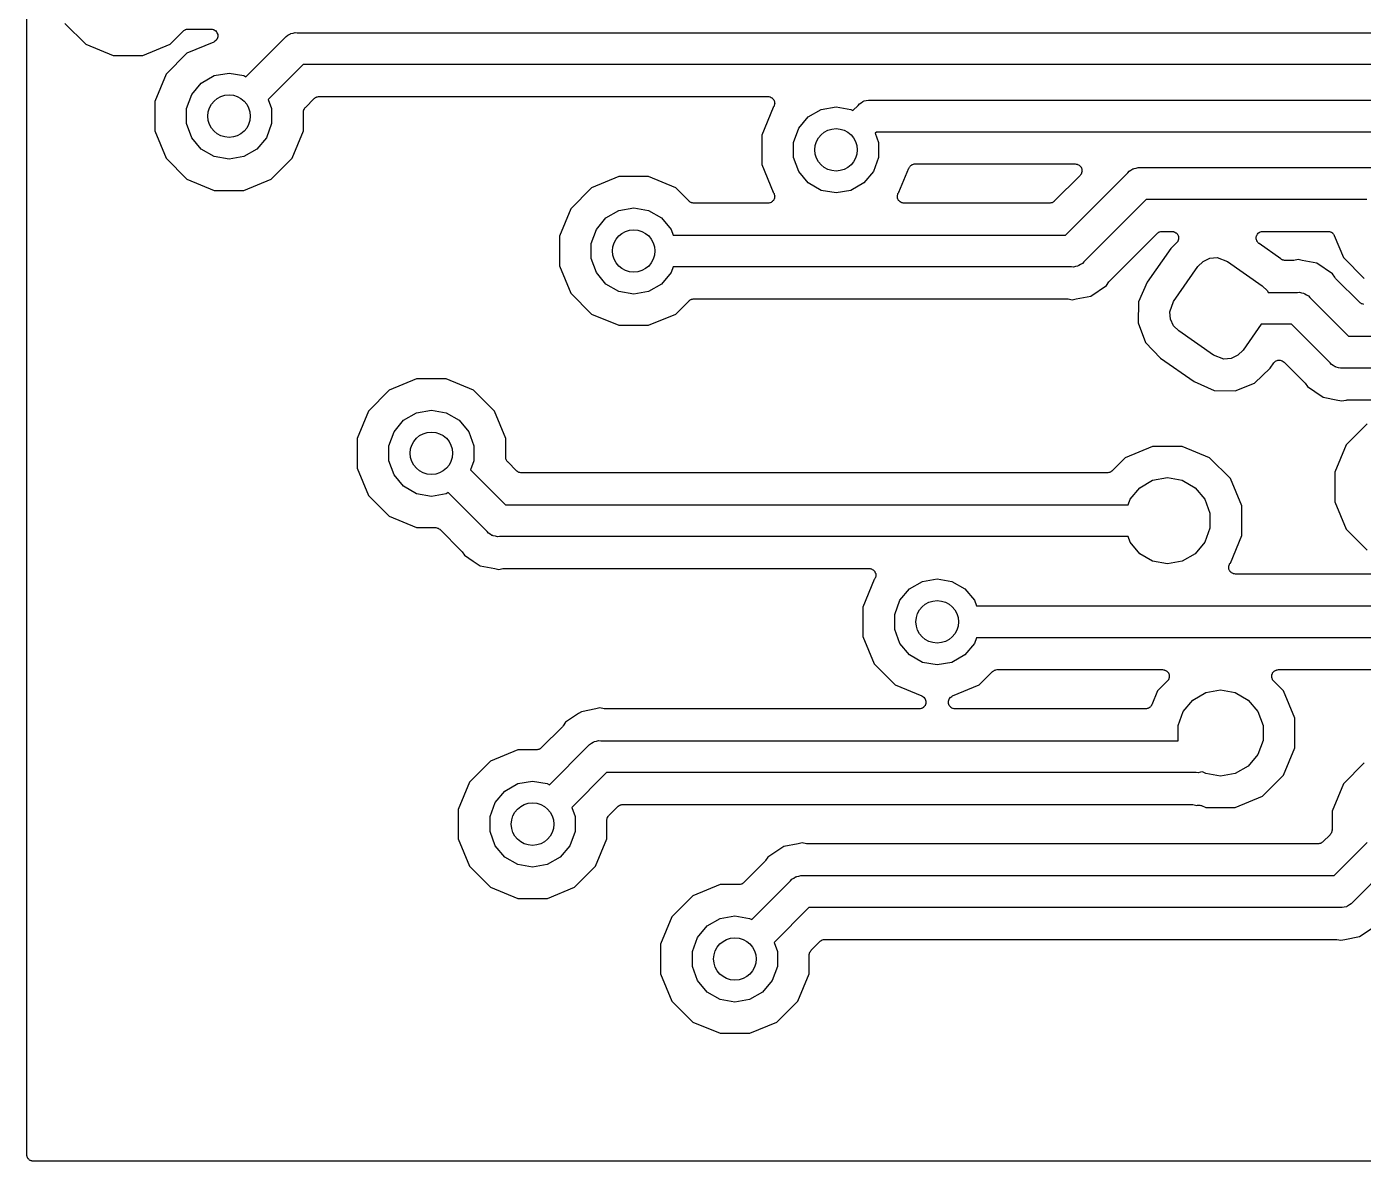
# Model space of a CAD drawing. Extents: x 64 to 244, y -149 to -41.
# Drawn here: x 64.14 to 89.3, y -148.59 to -127.22 of the extents above; entities that cross this region are included whole.
import ezdxf

# ---------------------------------------------------------------- set-up
doc = ezdxf.new("R2010")
doc.units = 0
doc.header["$MEASUREMENT"] = 0
doc.layers.add('BLACK', color=7, linetype='CONTINUOUS')

msp = doc.modelspace()

# ---------------------------------------------------------------- linework, layer by layer
at = {"layer": 'BLACK', "linetype": 'CONTINUOUS'}
for p, q in [((64.135, -148.463), (64.135, -41.402)), ((64.8531, -127.158), (65.247, -127.552)), ((66.833, -127.552), (67.0827, -127.302)), ((67.0827, -127.302), (67.0873, -127.299)), ((67.0873, -127.299), (67.0909, -127.295)), ((67.0909, -127.295), (67.1052, -127.286)), ((67.1052, -127.286), (67.1188, -127.277)), ((67.1188, -127.277), (67.1242, -127.275)), ((67.1242, -127.275), (67.1291, -127.273)), ((67.1291, -127.273), (67.1454, -127.27)), ((67.1454, -127.27), (67.1614, -127.265)), ((67.1614, -127.265), (67.167, -127.266)), ((67.167, -127.266), (67.1725, -127.265)), ((67.1725, -127.265), (67.6075, -127.265)), ((67.6075, -127.265), (67.6265, -127.268)), ((67.6265, -127.268), (67.6457, -127.271)), ((67.6457, -127.271), (67.6481, -127.272)), ((67.6481, -127.272), (67.6509, -127.273)), ((67.6509, -127.273), (67.6676, -127.282)), ((67.6676, -127.282), (67.6848, -127.291)), ((67.6848, -127.291), (67.6867, -127.293)), ((67.6867, -127.293), (67.6891, -127.295)), ((67.6891, -127.295), (67.7015, -127.31)), ((67.7015, -127.31), (67.7146, -127.324)), ((67.7146, -127.324), (67.7156, -127.326)), ((67.7156, -127.326), (67.7174, -127.328)), ((67.7174, -127.328), (67.7241, -127.347)), ((67.7241, -127.347), (67.7315, -127.365)), ((69.0992, -127.355), (69.1108, -127.349)), ((69.1108, -127.349), (69.15, -127.342)), ((69.15, -127.342), (69.1884, -127.332)), ((69.1884, -127.332), (69.2281, -127.335)), ((69.2281, -127.335), (117.986, -127.335)), ((65.247, -127.552), (65.7615, -127.765)), ((66.3185, -127.765), (66.833, -127.552)), ((67.6561, -127.509), (67.152, -127.718)), ((67.6724, -127.499), (67.6561, -127.509)), ((67.6891, -127.489), (67.6724, -127.499)), ((67.6909, -127.487), (67.6891, -127.489)), ((67.6933, -127.486), (67.6909, -127.487)), ((67.705, -127.47), (67.6933, -127.486)), ((67.7174, -127.456), (67.705, -127.47)), ((67.7184, -127.453), (67.7174, -127.456)), ((67.7201, -127.451), (67.7184, -127.453)), ((67.7259, -127.432), (67.7201, -127.451)), ((67.7325, -127.414), (67.7259, -127.432)), ((67.7315, -127.365), (67.7316, -127.367)), ((67.7316, -127.367), (67.7325, -127.37)), ((67.7325, -127.37), (67.7325, -127.389)), ((67.7325, -127.389), (67.7334, -127.409)), ((67.7334, -127.409), (67.7325, -127.411)), ((67.7325, -127.411), (67.7325, -127.414)), ((68.2617, -128.164), (68.9936, -127.432)), ((68.9936, -127.432), (69.0192, -127.402)), ((69.0192, -127.402), (69.0537, -127.382)), ((69.0537, -127.382), (69.0863, -127.359)), ((69.0863, -127.359), (69.0992, -127.355)), ((65.7615, -127.765), (66.3185, -127.765)), ((67.152, -127.718), (66.7581, -128.112)), ((67.6672, -128.142), (67.945, -128.093)), ((67.945, -128.093), (68.2228, -128.142)), ((69.3393, -127.935), (68.6824, -128.592)), ((118.097, -127.935), (69.3393, -127.935)), ((66.7581, -128.112), (66.545, -128.627)), ((67.2415, -128.499), (67.4228, -128.283)), ((67.4228, -128.283), (67.6672, -128.142)), ((68.2228, -128.142), (68.2617, -128.164)), ((67.145, -128.764), (67.2415, -128.499)), ((68.6824, -128.592), (68.745, -128.764)), ((69.3822, -128.741), (69.5506, -128.572)), ((69.5506, -128.572), (69.5552, -128.569)), ((69.5552, -128.569), (69.5588, -128.565)), ((69.5588, -128.565), (69.5731, -128.556)), ((69.5731, -128.556), (69.5867, -128.547)), ((69.5867, -128.547), (69.5921, -128.545)), ((69.5921, -128.545), (69.597, -128.543)), ((69.597, -128.543), (69.6133, -128.54)), ((69.6133, -128.54), (69.6293, -128.535)), ((69.6293, -128.535), (69.6349, -128.536)), ((69.6349, -128.536), (69.6404, -128.535)), ((69.6404, -128.535), (78.0935, -128.535)), ((78.0935, -128.535), (78.1098, -128.538)), ((78.1098, -128.538), (78.1264, -128.539)), ((78.1264, -128.539), (78.1314, -128.542)), ((78.1314, -128.542), (78.1369, -128.543)), ((78.1369, -128.543), (78.1513, -128.551)), ((78.1513, -128.551), (78.1663, -128.558)), ((78.1663, -128.558), (78.1703, -128.562)), ((78.1703, -128.562), (78.1751, -128.565)), ((78.1751, -128.565), (78.1858, -128.577)), ((78.1858, -128.577), (78.1975, -128.589)), ((78.1975, -128.589), (78.1999, -128.594)), ((78.1999, -128.594), (78.2035, -128.599)), ((78.2035, -128.599), (78.2092, -128.614)), ((79.945, -128.612), (79.9834, -128.602)), ((79.9834, -128.602), (80.0231, -128.605)), ((80.0231, -128.605), (93.3319, -128.605)), ((66.545, -128.627), (66.545, -129.183)), ((67.145, -129.046), (67.145, -128.764)), ((68.745, -128.764), (68.745, -129.046)), ((69.345, -128.83), (69.346, -128.825)), ((69.345, -129.183), (69.345, -128.83)), ((69.3455, -128.819), (69.3498, -128.803)), ((69.346, -128.825), (69.3455, -128.819)), ((69.3498, -128.803), (69.3527, -128.787)), ((69.3527, -128.787), (69.3555, -128.782)), ((69.3555, -128.782), (69.3569, -128.777)), ((69.3569, -128.777), (69.3664, -128.763)), ((69.3664, -128.763), (69.3747, -128.749)), ((69.3747, -128.749), (69.379, -128.745)), ((69.379, -128.745), (69.3822, -128.741)), ((78.1902, -128.742), (77.975, -129.262)), ((78.1928, -128.738), (78.1902, -128.742)), ((78.2035, -128.725), (78.1928, -128.738)), ((78.2054, -128.72), (78.2035, -128.725)), ((78.2086, -128.716), (78.2054, -128.72)), ((78.2129, -128.7), (78.2086, -128.716)), ((78.2092, -128.614), (78.2162, -128.629)), ((78.2186, -128.684), (78.2129, -128.7)), ((78.2162, -128.629), (78.2167, -128.635)), ((78.2167, -128.635), (78.2186, -128.64)), ((78.2186, -128.64), (78.2186, -128.657)), ((78.2186, -128.657), (78.22, -128.673)), ((78.22, -128.673), (78.2186, -128.678)), ((78.2186, -128.678), (78.2186, -128.684)), ((78.8528, -128.918), (79.0972, -128.777)), ((79.0972, -128.777), (79.375, -128.728)), ((79.375, -128.728), (79.6528, -128.777)), ((79.6528, -128.777), (79.6917, -128.799)), ((79.6917, -128.799), (79.7886, -128.702)), ((79.7886, -128.702), (79.8142, -128.672)), ((79.8142, -128.672), (79.8487, -128.652)), ((79.8487, -128.652), (79.8813, -128.629)), ((79.8813, -128.629), (79.8942, -128.625)), ((79.8942, -128.625), (79.9058, -128.619)), ((79.9058, -128.619), (79.945, -128.612)), ((67.2415, -129.311), (67.145, -129.046)), ((68.745, -129.046), (68.6485, -129.311)), ((78.6715, -129.134), (78.8528, -128.918)), ((66.545, -129.183), (66.7581, -129.698)), ((67.4228, -129.527), (67.2415, -129.311)), ((68.6485, -129.311), (68.4672, -129.527)), ((69.1319, -129.698), (69.345, -129.183)), ((77.975, -129.262), (77.975, -129.818)), ((78.575, -129.399), (78.6715, -129.134)), ((80.1343, -129.205), (80.1124, -129.227)), ((80.1124, -129.227), (80.175, -129.399)), ((93.2207, -129.205), (80.1343, -129.205)), ((67.6672, -129.668), (67.4228, -129.527)), ((68.4672, -129.527), (68.2228, -129.668)), ((78.575, -129.681), (78.575, -129.399)), ((80.175, -129.399), (80.175, -129.681)), ((66.7581, -129.698), (67.152, -130.092)), ((67.945, -129.717), (67.6672, -129.668)), ((68.2228, -129.668), (67.945, -129.717)), ((68.738, -130.092), (69.1319, -129.698)), ((77.975, -129.818), (78.1902, -130.338)), ((78.6715, -129.946), (78.575, -129.681)), ((80.175, -129.681), (80.0785, -129.946)), ((80.7555, -129.868), (80.7644, -129.858)), ((80.7644, -129.858), (80.7718, -129.846)), ((80.7718, -129.846), (80.7784, -129.841)), ((80.7784, -129.841), (80.7838, -129.835)), ((80.7838, -129.835), (80.7958, -129.828)), ((80.7958, -129.828), (80.8068, -129.819)), ((80.8068, -129.819), (80.8148, -129.817)), ((80.8148, -129.817), (80.822, -129.813)), ((80.822, -129.813), (80.8356, -129.81)), ((80.8356, -129.81), (80.8489, -129.806)), ((80.8489, -129.806), (80.8572, -129.806)), ((80.8572, -129.806), (80.8654, -129.805)), ((80.8654, -129.805), (83.8806, -129.805)), ((83.8806, -129.805), (83.8969, -129.808)), ((83.8969, -129.808), (83.9135, -129.809)), ((83.9135, -129.809), (83.9185, -129.812)), ((83.9185, -129.812), (83.924, -129.813)), ((83.924, -129.813), (83.9384, -129.821)), ((83.9384, -129.821), (83.9534, -129.828)), ((83.9534, -129.828), (83.9574, -129.832)), ((83.9574, -129.832), (83.9622, -129.835)), ((83.9622, -129.835), (83.9729, -129.847)), ((83.9729, -129.847), (83.9846, -129.859)), ((83.9846, -129.859), (83.987, -129.864)), ((83.987, -129.864), (83.9906, -129.868)), ((67.152, -130.092), (67.6665, -130.305)), ((68.2235, -130.305), (68.738, -130.092)), ((75.2865, -130.045), (74.772, -130.258)), ((75.8435, -130.045), (75.2865, -130.045)), ((76.358, -130.258), (75.8435, -130.045)), ((78.8528, -130.162), (78.6715, -129.946)), ((80.0785, -129.946), (79.8972, -130.162)), ((80.5598, -130.338), (80.7481, -129.883)), ((80.7481, -129.883), (80.7526, -129.876)), ((80.7526, -129.876), (80.7555, -129.868)), ((83.9704, -130.022), (83.4844, -130.508)), ((83.6957, -131.145), (84.8686, -129.972)), ((83.9799, -130.008), (83.9704, -130.022)), ((83.9906, -129.995), (83.9799, -130.008)), ((83.9906, -129.868), (83.9963, -129.884)), ((83.9925, -129.99), (83.9906, -129.995)), ((83.9957, -129.986), (83.9925, -129.99)), ((84, -129.97), (83.9957, -129.986)), ((83.9963, -129.884), (84.0033, -129.899)), ((84.0057, -129.954), (84, -129.97)), ((84.0033, -129.899), (84.0038, -129.905)), ((84.0038, -129.905), (84.0057, -129.91)), ((84.0057, -129.91), (84.0057, -129.927)), ((84.0057, -129.927), (84.0071, -129.943)), ((84.0071, -129.943), (84.0057, -129.948)), ((84.0057, -129.948), (84.0057, -129.954)), ((84.8686, -129.972), (84.8942, -129.942)), ((84.8942, -129.942), (84.9287, -129.922)), ((84.9287, -129.922), (84.9613, -129.899)), ((84.9613, -129.899), (84.9742, -129.895)), ((84.9742, -129.895), (84.9858, -129.889)), ((84.9858, -129.889), (85.025, -129.882)), ((85.025, -129.882), (85.0634, -129.872)), ((85.0634, -129.872), (85.1031, -129.875)), ((85.1031, -129.875), (89.5219, -129.875)), ((67.6665, -130.305), (68.2235, -130.305)), ((74.772, -130.258), (74.3781, -130.652)), ((76.6077, -130.508), (76.358, -130.258)), ((78.1902, -130.338), (78.1928, -130.342)), ((78.1928, -130.342), (78.2035, -130.355)), ((78.2035, -130.355), (78.2054, -130.36)), ((78.2054, -130.36), (78.2086, -130.364)), ((78.2086, -130.364), (78.2129, -130.38)), ((79.0972, -130.303), (78.8528, -130.162)), ((79.375, -130.352), (79.0972, -130.303)), ((79.6528, -130.303), (79.375, -130.352)), ((79.8972, -130.162), (79.6528, -130.303)), ((80.5371, -130.38), (80.5414, -130.364)), ((80.5414, -130.364), (80.5446, -130.36)), ((80.5446, -130.36), (80.5465, -130.355)), ((80.5465, -130.355), (80.5572, -130.342)), ((80.5572, -130.342), (80.5598, -130.338)), ((76.6123, -130.511), (76.6077, -130.508)), ((76.6159, -130.515), (76.6123, -130.511)), ((76.6302, -130.524), (76.6159, -130.515)), ((76.6438, -130.533), (76.6302, -130.524)), ((76.6492, -130.535), (76.6438, -130.533)), ((76.6541, -130.537), (76.6492, -130.535)), ((76.6704, -130.54), (76.6541, -130.537)), ((76.6864, -130.545), (76.6704, -130.54)), ((76.692, -130.544), (76.6864, -130.545)), ((76.6975, -130.545), (76.692, -130.544)), ((78.0935, -130.545), (76.6975, -130.545)), ((78.1098, -130.542), (78.0935, -130.545)), ((78.1264, -130.541), (78.1098, -130.542)), ((78.1314, -130.538), (78.1264, -130.541)), ((78.1369, -130.537), (78.1314, -130.538)), ((78.1513, -130.529), (78.1369, -130.537)), ((78.1663, -130.522), (78.1513, -130.529)), ((78.1703, -130.518), (78.1663, -130.522)), ((78.1751, -130.515), (78.1703, -130.518)), ((78.1858, -130.503), (78.1751, -130.515)), ((78.1975, -130.491), (78.1858, -130.503)), ((78.1999, -130.486), (78.1975, -130.491)), ((78.2035, -130.481), (78.1999, -130.486)), ((78.2092, -130.466), (78.2035, -130.481)), ((78.2162, -130.451), (78.2092, -130.466)), ((78.2129, -130.38), (78.2186, -130.396)), ((78.2167, -130.445), (78.2162, -130.451)), ((78.2186, -130.44), (78.2167, -130.445)), ((78.2186, -130.396), (78.2186, -130.402)), ((78.2186, -130.402), (78.22, -130.407)), ((78.22, -130.407), (78.2186, -130.423)), ((78.2186, -130.423), (78.2186, -130.44)), ((80.53, -130.407), (80.5314, -130.402)), ((80.5314, -130.423), (80.53, -130.407)), ((80.5314, -130.396), (80.5371, -130.38)), ((80.5314, -130.402), (80.5314, -130.396)), ((80.5314, -130.44), (80.5314, -130.423)), ((80.5333, -130.445), (80.5314, -130.44)), ((80.5338, -130.451), (80.5333, -130.445)), ((80.5408, -130.466), (80.5338, -130.451)), ((80.5465, -130.481), (80.5408, -130.466)), ((80.5501, -130.486), (80.5465, -130.481)), ((80.5525, -130.491), (80.5501, -130.486)), ((80.5642, -130.503), (80.5525, -130.491)), ((80.5749, -130.515), (80.5642, -130.503)), ((80.5797, -130.518), (80.5749, -130.515)), ((80.5837, -130.522), (80.5797, -130.518)), ((80.5987, -130.529), (80.5837, -130.522)), ((80.6131, -130.537), (80.5987, -130.529)), ((80.6186, -130.538), (80.6131, -130.537)), ((80.6236, -130.541), (80.6186, -130.538)), ((80.6402, -130.542), (80.6236, -130.541)), ((80.6565, -130.545), (80.6402, -130.542)), ((83.3946, -130.545), (80.6565, -130.545)), ((83.4001, -130.544), (83.3946, -130.545)), ((83.4057, -130.545), (83.4001, -130.544)), ((83.4217, -130.54), (83.4057, -130.545)), ((83.438, -130.537), (83.4217, -130.54)), ((83.4429, -130.535), (83.438, -130.537)), ((83.4483, -130.533), (83.4429, -130.535)), ((83.4619, -130.524), (83.4483, -130.533)), ((83.4762, -130.515), (83.4619, -130.524)), ((83.4798, -130.511), (83.4762, -130.515)), ((83.4844, -130.508), (83.4798, -130.511)), ((85.2143, -130.475), (84.0414, -131.648)), ((89.3728, -130.475), (85.2143, -130.475)), ((74.3781, -130.652), (74.165, -131.167)), ((74.8615, -131.039), (75.0428, -130.823)), ((75.0428, -130.823), (75.2872, -130.682)), ((75.2872, -130.682), (75.565, -130.633)), ((75.565, -130.633), (75.8428, -130.682)), ((75.8428, -130.682), (76.0872, -130.823)), ((76.0872, -130.823), (76.2685, -131.039)), ((74.765, -131.304), (74.8615, -131.039)), ((76.2685, -131.039), (76.3072, -131.145)), ((84.5279, -132.01), (85.4256, -131.112)), ((85.4256, -131.112), (85.4302, -131.109)), ((85.4302, -131.109), (85.4338, -131.105)), ((85.4338, -131.105), (85.4481, -131.096)), ((85.4481, -131.096), (85.4617, -131.087)), ((85.4617, -131.087), (85.4671, -131.085)), ((85.4671, -131.085), (85.472, -131.083)), ((85.472, -131.083), (85.4883, -131.08)), ((85.4883, -131.08), (85.5043, -131.075)), ((85.5043, -131.075), (85.5099, -131.076)), ((85.5099, -131.076), (85.5154, -131.075)), ((85.5154, -131.075), (85.6982, -131.075)), ((85.6982, -131.075), (85.7159, -131.078)), ((85.7159, -131.078), (85.7337, -131.08)), ((85.7337, -131.08), (85.7375, -131.082)), ((85.7375, -131.082), (85.7416, -131.083)), ((85.7416, -131.083), (85.7572, -131.092)), ((85.7572, -131.092), (85.7733, -131.1)), ((85.7733, -131.1), (85.7762, -131.103)), ((85.7762, -131.103), (85.7798, -131.105)), ((85.7798, -131.105), (85.7914, -131.118)), ((85.7914, -131.118), (85.8038, -131.131)), ((87.3133, -131.126), (87.3228, -131.112)), ((87.3228, -131.112), (87.3274, -131.109)), ((87.3274, -131.109), (87.331, -131.105)), ((87.331, -131.105), (87.3454, -131.096)), ((87.3454, -131.096), (87.359, -131.087)), ((87.359, -131.087), (87.3644, -131.085)), ((87.3644, -131.085), (87.3692, -131.083)), ((87.3692, -131.083), (87.3855, -131.08)), ((87.3855, -131.08), (87.4016, -131.075)), ((87.4016, -131.075), (87.4071, -131.076)), ((87.4071, -131.076), (87.4126, -131.075)), ((87.4126, -131.075), (88.6391, -131.075)), ((88.6391, -131.075), (88.6473, -131.076)), ((88.6473, -131.076), (88.6556, -131.076)), ((88.6556, -131.076), (88.6688, -131.08)), ((88.6688, -131.08), (88.6825, -131.083)), ((88.6825, -131.083), (88.6897, -131.087)), ((88.6897, -131.087), (88.6977, -131.089)), ((88.6977, -131.089), (88.7087, -131.098)), ((88.7087, -131.098), (88.7207, -131.105)), ((88.7207, -131.105), (88.7261, -131.111)), ((88.7261, -131.111), (88.7327, -131.116)), ((88.7327, -131.116), (88.7401, -131.128)), ((74.165, -131.167), (74.165, -131.723)), ((74.765, -131.586), (74.765, -131.304)), ((76.3072, -131.145), (83.6957, -131.145)), ((85.786, -131.294), (85.6788, -131.396)), ((85.7967, -131.279), (85.786, -131.294)), ((85.8082, -131.266), (85.7967, -131.279)), ((85.8038, -131.131), (85.8055, -131.135)), ((85.8055, -131.135), (85.8082, -131.138)), ((85.8082, -131.138), (85.8143, -131.155)), ((85.8096, -131.262), (85.8082, -131.266)), ((85.8121, -131.258), (85.8096, -131.262)), ((85.8171, -131.241), (85.8121, -131.258)), ((85.8143, -131.155), (85.8216, -131.172)), ((85.8233, -131.224), (85.8171, -131.241)), ((85.8216, -131.172), (85.8218, -131.176)), ((85.8218, -131.176), (85.8233, -131.18)), ((85.8233, -131.18), (85.8233, -131.198)), ((85.8233, -131.198), (85.8244, -131.216)), ((85.8244, -131.216), (85.8233, -131.22)), ((85.8233, -131.22), (85.8233, -131.224)), ((87.2861, -131.191), (87.2876, -131.186)), ((87.2876, -131.207), (87.2861, -131.191)), ((87.2876, -131.18), (87.2932, -131.164)), ((87.2876, -131.186), (87.2876, -131.18)), ((87.2876, -131.224), (87.2876, -131.207)), ((87.2895, -131.229), (87.2876, -131.224)), ((87.29, -131.235), (87.2895, -131.229)), ((87.297, -131.25), (87.29, -131.235)), ((87.2932, -131.164), (87.2975, -131.148)), ((87.3026, -131.266), (87.297, -131.25)), ((87.2975, -131.148), (87.3007, -131.144)), ((87.3007, -131.144), (87.3026, -131.138)), ((87.3026, -131.138), (87.3133, -131.126)), ((87.3062, -131.27), (87.3026, -131.266)), ((87.3086, -131.275), (87.3062, -131.27)), ((87.3203, -131.287), (87.3086, -131.275)), ((87.331, -131.299), (87.3203, -131.287)), ((87.3358, -131.302), (87.331, -131.299)), ((87.3398, -131.306), (87.3358, -131.302)), ((87.748, -131.592), (87.3398, -131.306)), ((88.7401, -131.128), (88.749, -131.138)), ((88.749, -131.138), (88.7519, -131.146)), ((88.7519, -131.146), (88.7564, -131.153)), ((88.7564, -131.153), (88.9281, -131.568)), ((74.8615, -131.851), (74.765, -131.586)), ((85.6788, -131.396), (85.2343, -132.031)), ((86.2873, -131.64), (86.4132, -131.582)), ((86.4132, -131.582), (86.5516, -131.569)), ((86.5516, -131.569), (86.7462, -131.64)), ((87.7509, -131.595), (87.748, -131.592)), ((87.7641, -131.603), (87.7509, -131.595)), ((87.7763, -131.612), (87.7641, -131.603)), ((87.783, -131.614), (87.7763, -131.612)), ((87.7891, -131.617), (87.783, -131.614)), ((87.8041, -131.62), (87.7891, -131.617)), ((87.8187, -131.624), (87.8041, -131.62)), ((87.8256, -131.624), (87.8187, -131.624)), ((87.8325, -131.625), (87.8256, -131.624)), ((87.9739, -131.625), (87.8325, -131.625)), ((87.9861, -131.623), (87.9739, -131.625)), ((87.9986, -131.623), (87.9861, -131.623)), ((88.075, -131.607), (87.9986, -131.623)), ((88.1514, -131.623), (88.075, -131.607)), ((88.4262, -131.677), (88.1514, -131.623)), ((88.1514, -131.623), (88.1514, -131.623)), ((88.9281, -131.568), (89.322, -131.962)), ((74.165, -131.723), (74.3781, -132.238)), ((75.0428, -132.067), (74.8615, -131.851)), ((76.2685, -131.851), (76.0872, -132.067)), ((76.3072, -131.745), (76.2685, -131.851)), ((83.8069, -131.745), (76.3072, -131.745)), ((83.8465, -131.748), (83.8069, -131.745)), ((83.885, -131.738), (83.8465, -131.748)), ((83.9242, -131.731), (83.885, -131.738)), ((83.9358, -131.725), (83.9242, -131.731)), ((83.9487, -131.721), (83.9358, -131.725)), ((83.9813, -131.698), (83.9487, -131.721)), ((84.0158, -131.678), (83.9813, -131.698)), ((84.0414, -131.648), (84.0158, -131.678)), ((85.7302, -132.394), (86.1891, -131.738)), ((86.1891, -131.738), (86.2873, -131.64)), ((86.7462, -131.64), (87.4015, -132.099)), ((88.7239, -131.876), (88.4262, -131.677)), ((88.7671, -131.941), (88.7239, -131.876)), ((75.2872, -132.208), (75.0428, -132.067)), ((76.0872, -132.067), (75.8428, -132.208)), ((84.1712, -132.293), (84.4689, -132.094)), ((84.4689, -132.094), (84.5121, -132.029)), ((84.5121, -132.029), (84.5208, -132.02)), ((84.5208, -132.02), (84.5279, -132.01)), ((85.2343, -132.031), (85.0701, -132.404)), ((87.4015, -132.099), (87.4998, -132.197)), ((88.7758, -131.95), (88.7671, -131.941)), ((88.7829, -131.96), (88.7758, -131.95)), ((89.2356, -132.413), (88.7829, -131.96)), ((74.3781, -132.238), (74.772, -132.632)), ((75.565, -132.257), (75.2872, -132.208)), ((75.8428, -132.208), (75.565, -132.257)), ((76.358, -132.632), (76.6077, -132.382)), ((76.6077, -132.382), (76.6123, -132.379)), ((76.6123, -132.379), (76.6159, -132.375)), ((76.6159, -132.375), (76.6302, -132.366)), ((76.6302, -132.366), (76.6438, -132.357)), ((76.6438, -132.357), (76.6492, -132.355)), ((76.6492, -132.355), (76.6541, -132.353)), ((76.6541, -132.353), (76.6704, -132.35)), ((76.6704, -132.35), (76.6864, -132.345)), ((76.6864, -132.345), (76.692, -132.346)), ((76.692, -132.346), (76.6975, -132.345)), ((76.6975, -132.345), (83.7189, -132.345)), ((83.7189, -132.345), (83.7311, -132.347)), ((83.7311, -132.347), (83.7436, -132.347)), ((83.7436, -132.347), (83.82, -132.363)), ((83.82, -132.363), (83.8964, -132.347)), ((83.8964, -132.347), (84.1712, -132.293)), ((83.8964, -132.347), (83.8964, -132.347)), ((87.4998, -132.197), (87.5126, -132.225)), ((87.5126, -132.225), (88.0619, -132.225)), ((88.0619, -132.225), (88.1015, -132.222)), ((88.1015, -132.222), (88.14, -132.232)), ((88.14, -132.232), (88.1792, -132.239)), ((88.1792, -132.239), (88.1908, -132.245)), ((88.1908, -132.245), (88.2037, -132.249)), ((88.2037, -132.249), (88.2363, -132.272)), ((88.2363, -132.272), (88.2708, -132.292)), ((88.2708, -132.292), (88.2964, -132.322)), ((88.2964, -132.322), (89.0243, -133.05)), ((74.772, -132.632), (75.2865, -132.845)), ((75.8435, -132.845), (76.358, -132.632)), ((85.0701, -132.404), (85.0615, -132.799)), ((85.6594, -132.588), (85.7302, -132.394)), ((85.6715, -132.727), (85.6594, -132.588)), ((89.2402, -132.416), (89.2356, -132.413)), ((89.2438, -132.42), (89.2402, -132.416)), ((89.2581, -132.429), (89.2438, -132.42)), ((89.2717, -132.438), (89.2581, -132.429)), ((89.2771, -132.44), (89.2717, -132.438)), ((89.282, -132.442), (89.2771, -132.44)), ((89.2983, -132.445), (89.282, -132.442)), ((89.3143, -132.45), (89.2983, -132.445)), ((75.2865, -132.845), (75.8435, -132.845)), ((85.0615, -132.799), (85.2046, -133.167)), ((85.7302, -132.853), (85.6715, -132.727)), ((85.8285, -132.951), (85.7302, -132.853)), ((87.3816, -132.825), (87.0409, -133.312)), ((87.9507, -132.825), (87.3816, -132.825)), ((88.6786, -133.553), (87.9507, -132.825)), ((86.4838, -133.41), (85.8285, -132.951)), ((89.0243, -133.05), (99.0469, -133.05)), ((85.2046, -133.167), (85.4864, -133.461)), ((87.0409, -133.312), (86.9427, -133.41)), ((85.4864, -133.461), (86.1212, -133.906)), ((86.6784, -133.481), (86.4838, -133.41)), ((86.8168, -133.468), (86.6784, -133.481)), ((86.9427, -133.41), (86.8168, -133.468)), ((87.5512, -133.654), (87.6207, -133.554)), ((87.6207, -133.554), (87.6519, -133.523)), ((87.6207, -133.554), (87.6207, -133.554)), ((87.6519, -133.523), (87.6919, -133.504)), ((87.6919, -133.504), (87.7358, -133.501)), ((87.7358, -133.501), (87.7784, -133.512)), ((87.7784, -133.512), (87.8146, -133.537)), ((87.8146, -133.537), (87.8146, -133.537)), ((87.8146, -133.537), (88.1921, -133.915)), ((88.7042, -133.583), (88.6786, -133.553)), ((88.7387, -133.603), (88.7042, -133.583)), ((88.7713, -133.626), (88.7387, -133.603)), ((88.7842, -133.63), (88.7713, -133.626)), ((88.7958, -133.636), (88.7842, -133.63)), ((88.835, -133.643), (88.7958, -133.636)), ((71.4765, -133.855), (70.962, -134.068)), ((72.0335, -133.855), (71.4765, -133.855)), ((72.548, -134.068), (72.0335, -133.855)), ((87.2568, -133.935), (87.5512, -133.654)), ((88.8734, -133.653), (88.835, -133.643)), ((88.9131, -133.65), (88.8734, -133.653)), ((98.9357, -133.65), (88.9131, -133.65)), ((70.962, -134.068), (70.5681, -134.462)), ((72.9419, -134.462), (72.548, -134.068)), ((86.1212, -133.906), (86.4942, -134.07)), ((86.4942, -134.07), (86.8889, -134.078)), ((86.8889, -134.078), (87.2568, -133.935)), ((88.1921, -133.915), (88.1992, -133.925)), ((88.1992, -133.925), (88.2079, -133.934)), ((88.2079, -133.934), (88.2511, -133.999)), ((88.2511, -133.999), (88.3886, -134.091)), ((88.3886, -134.091), (88.3886, -134.091)), ((88.3886, -134.091), (88.5488, -134.198)), ((88.5488, -134.198), (88.8236, -134.252)), ((88.8236, -134.252), (88.9, -134.268)), ((88.9, -134.268), (88.9764, -134.252)), ((88.9764, -134.252), (88.9889, -134.252)), ((88.9889, -134.252), (89.0011, -134.25)), ((89.0011, -134.25), (89.8325, -134.25)), ((70.5681, -134.462), (70.355, -134.977)), ((71.0515, -134.849), (71.2328, -134.633)), ((71.2328, -134.633), (71.4772, -134.492)), ((71.4772, -134.492), (71.755, -134.443)), ((71.755, -134.443), (72.0328, -134.492)), ((72.0328, -134.492), (72.2772, -134.633)), ((72.2772, -134.633), (72.4585, -134.849)), ((73.155, -134.977), (72.9419, -134.462)), ((70.955, -135.114), (71.0515, -134.849)), ((72.4585, -134.849), (72.555, -135.114)), ((89.377, -134.703), (88.9831, -135.097)), ((70.355, -134.977), (70.355, -135.533)), ((70.955, -135.396), (70.955, -135.114)), ((72.555, -135.114), (72.555, -135.396)), ((73.155, -135.33), (73.155, -134.977)), ((85.3365, -135.125), (84.822, -135.338)), ((85.8935, -135.125), (85.3365, -135.125)), ((86.408, -135.338), (85.8935, -135.125)), ((88.9831, -135.097), (88.77, -135.612)), ((71.0515, -135.661), (70.955, -135.396)), ((72.555, -135.396), (72.4924, -135.568)), ((73.156, -135.335), (73.155, -135.33)), ((73.1555, -135.341), (73.156, -135.335)), ((73.1598, -135.357), (73.1555, -135.341)), ((73.1627, -135.373), (73.1598, -135.357)), ((73.1655, -135.378), (73.1627, -135.373)), ((73.1669, -135.383), (73.1655, -135.378)), ((73.1764, -135.397), (73.1669, -135.383)), ((73.1847, -135.411), (73.1764, -135.397)), ((84.822, -135.338), (84.5723, -135.588)), ((86.8019, -135.732), (86.408, -135.338)), ((70.355, -135.533), (70.5681, -136.048)), ((72.4924, -135.568), (73.1493, -136.225)), ((73.189, -135.415), (73.1847, -135.411)), ((73.1922, -135.419), (73.189, -135.415)), ((73.3606, -135.588), (73.1922, -135.419)), ((73.3652, -135.591), (73.3606, -135.588)), ((73.3688, -135.595), (73.3652, -135.591)), ((73.3831, -135.604), (73.3688, -135.595)), ((73.3967, -135.613), (73.3831, -135.604)), ((73.4021, -135.615), (73.3967, -135.613)), ((73.407, -135.617), (73.4021, -135.615)), ((73.4233, -135.62), (73.407, -135.617)), ((73.4393, -135.625), (73.4233, -135.62)), ((73.4449, -135.624), (73.4393, -135.625)), ((73.4504, -135.625), (73.4449, -135.624)), ((84.4825, -135.625), (73.4504, -135.625)), ((84.488, -135.624), (84.4825, -135.625)), ((84.4936, -135.625), (84.488, -135.624)), ((84.5096, -135.62), (84.4936, -135.625)), ((84.5259, -135.617), (84.5096, -135.62)), ((84.5308, -135.615), (84.5259, -135.617)), ((84.5362, -135.613), (84.5308, -135.615)), ((84.5498, -135.604), (84.5362, -135.613)), ((84.5641, -135.595), (84.5498, -135.604)), ((84.5677, -135.591), (84.5641, -135.595)), ((84.5723, -135.588), (84.5677, -135.591)), ((88.77, -135.612), (88.77, -136.168)), ((71.2328, -135.877), (71.0515, -135.661)), ((71.4772, -136.018), (71.2328, -135.877)), ((84.9115, -136.119), (85.0928, -135.903)), ((85.0928, -135.903), (85.3372, -135.762)), ((85.3372, -135.762), (85.615, -135.713)), ((85.615, -135.713), (85.8928, -135.762)), ((85.8928, -135.762), (86.1372, -135.903)), ((86.1372, -135.903), (86.3185, -136.119)), ((87.015, -136.247), (86.8019, -135.732)), ((70.5681, -136.048), (70.962, -136.442)), ((71.755, -136.067), (71.4772, -136.018)), ((72.0328, -136.018), (71.755, -136.067)), ((72.0717, -135.996), (72.0328, -136.018)), ((72.8036, -136.728), (72.0717, -135.996)), ((84.8728, -136.225), (84.9115, -136.119)), ((86.3185, -136.119), (86.415, -136.384)), ((73.1493, -136.225), (84.8728, -136.225)), ((86.415, -136.384), (86.415, -136.666)), ((87.015, -136.803), (87.015, -136.247)), ((88.77, -136.168), (88.9831, -136.683)), ((70.962, -136.442), (71.4765, -136.655)), ((71.4765, -136.655), (71.8296, -136.655)), ((71.8296, -136.655), (71.8351, -136.656)), ((71.8351, -136.656), (71.8407, -136.655)), ((71.8407, -136.655), (71.8567, -136.66)), ((71.8567, -136.66), (71.873, -136.663)), ((71.873, -136.663), (71.8779, -136.665)), ((71.8779, -136.665), (71.8833, -136.667)), ((71.8833, -136.667), (71.8969, -136.676)), ((71.8969, -136.676), (71.9112, -136.685)), ((71.9112, -136.685), (71.9148, -136.689)), ((71.9148, -136.689), (71.9194, -136.692)), ((71.9194, -136.692), (72.3171, -137.09)), ((72.8292, -136.758), (72.8036, -136.728)), ((72.8637, -136.778), (72.8292, -136.758)), ((72.8963, -136.801), (72.8637, -136.778)), ((72.9092, -136.805), (72.8963, -136.801)), ((72.9208, -136.811), (72.9092, -136.805)), ((72.96, -136.818), (72.9208, -136.811)), ((72.9984, -136.828), (72.96, -136.818)), ((73.0381, -136.825), (72.9984, -136.828)), ((84.8728, -136.825), (73.0381, -136.825)), ((84.9115, -136.931), (84.8728, -136.825)), ((86.415, -136.666), (86.3185, -136.931)), ((86.7998, -137.323), (87.015, -136.803)), ((88.9831, -136.683), (89.377, -137.077)), ((72.3171, -137.09), (72.3242, -137.1)), ((72.3242, -137.1), (72.3329, -137.109)), ((72.3329, -137.109), (72.3761, -137.174)), ((85.0928, -137.147), (84.9115, -136.931)), ((85.3372, -137.288), (85.0928, -137.147)), ((86.1372, -137.147), (85.8928, -137.288)), ((86.3185, -136.931), (86.1372, -137.147)), ((72.3761, -137.174), (72.5415, -137.284)), ((72.5415, -137.284), (72.5415, -137.284)), ((72.5415, -137.284), (72.6738, -137.373)), ((72.6738, -137.373), (72.9486, -137.427)), ((85.615, -137.337), (85.3372, -137.288)), ((85.8928, -137.288), (85.615, -137.337)), ((86.77, -137.392), (86.7714, -137.387)), ((86.7714, -137.408), (86.77, -137.392)), ((86.7714, -137.381), (86.7771, -137.365)), ((86.7714, -137.387), (86.7714, -137.381)), ((86.7714, -137.425), (86.7714, -137.408)), ((86.7771, -137.365), (86.7814, -137.349)), ((86.7814, -137.349), (86.7846, -137.345)), ((86.7846, -137.345), (86.7865, -137.339)), ((86.7865, -137.339), (86.7972, -137.327)), ((86.7972, -137.327), (86.7998, -137.323)), ((72.9486, -137.427), (73.025, -137.443)), ((73.025, -137.443), (73.1014, -137.427)), ((73.1014, -137.427), (73.1139, -137.427)), ((73.1139, -137.427), (73.1261, -137.425)), ((73.1261, -137.425), (79.9985, -137.425)), ((80.0952, -137.632), (79.88, -138.152)), ((79.9985, -137.425), (80.0148, -137.428)), ((80.0148, -137.428), (80.0314, -137.429)), ((80.0314, -137.429), (80.0364, -137.432)), ((80.0364, -137.432), (80.0419, -137.433)), ((80.0419, -137.433), (80.0563, -137.441)), ((80.0563, -137.441), (80.0713, -137.448)), ((80.0713, -137.448), (80.0753, -137.452)), ((80.0753, -137.452), (80.0801, -137.455)), ((80.0801, -137.455), (80.0908, -137.467)), ((80.0908, -137.467), (80.1025, -137.479)), ((80.0978, -137.628), (80.0952, -137.632)), ((80.1085, -137.615), (80.0978, -137.628)), ((80.1025, -137.479), (80.1049, -137.484)), ((80.1049, -137.484), (80.1085, -137.488)), ((80.1085, -137.488), (80.1142, -137.504)), ((80.1104, -137.61), (80.1085, -137.615)), ((80.1136, -137.606), (80.1104, -137.61)), ((80.1179, -137.59), (80.1136, -137.606)), ((80.1142, -137.504), (80.1212, -137.519)), ((80.1236, -137.574), (80.1179, -137.59)), ((80.1212, -137.519), (80.1217, -137.525)), ((80.1217, -137.525), (80.1236, -137.53)), ((80.1236, -137.53), (80.1236, -137.547)), ((80.1236, -137.547), (80.125, -137.563)), ((80.125, -137.563), (80.1236, -137.568)), ((80.1236, -137.568), (80.1236, -137.574)), ((80.7578, -137.808), (81.0022, -137.667)), ((81.0022, -137.667), (81.28, -137.618)), ((81.28, -137.618), (81.5578, -137.667)), ((81.5578, -137.667), (81.8022, -137.808)), ((86.7733, -137.43), (86.7714, -137.425)), ((86.7738, -137.436), (86.7733, -137.43)), ((86.7808, -137.451), (86.7738, -137.436)), ((86.7865, -137.466), (86.7808, -137.451)), ((86.7901, -137.471), (86.7865, -137.466)), ((86.7925, -137.476), (86.7901, -137.471)), ((86.8042, -137.488), (86.7925, -137.476)), ((86.8149, -137.5), (86.8042, -137.488)), ((86.8197, -137.503), (86.8149, -137.5)), ((86.8237, -137.507), (86.8197, -137.503)), ((86.8387, -137.514), (86.8237, -137.507)), ((86.8531, -137.522), (86.8387, -137.514)), ((86.8586, -137.523), (86.8531, -137.522)), ((86.8636, -137.526), (86.8586, -137.523)), ((86.8802, -137.527), (86.8636, -137.526)), ((86.8965, -137.53), (86.8802, -137.527)), ((89.8325, -137.53), (86.8965, -137.53)), ((80.5765, -138.024), (80.7578, -137.808)), ((81.8022, -137.808), (81.9835, -138.024)), ((79.88, -138.152), (79.88, -138.708)), ((80.48, -138.289), (80.5765, -138.024)), ((81.9835, -138.024), (82.0222, -138.13)), ((82.0222, -138.13), (97.0478, -138.13)), ((80.48, -138.571), (80.48, -138.289)), ((80.5765, -138.836), (80.48, -138.571)), ((79.88, -138.708), (80.0931, -139.223)), ((80.7578, -139.052), (80.5765, -138.836)), ((81.9835, -138.836), (81.8022, -139.052)), ((82.0222, -138.73), (81.9835, -138.836)), ((97.0478, -138.73), (82.0222, -138.73)), ((81.0022, -139.193), (80.7578, -139.052)), ((81.8022, -139.052), (81.5578, -139.193)), ((80.0931, -139.223), (80.487, -139.617)), ((81.28, -139.242), (81.0022, -139.193)), ((81.5578, -139.193), (81.28, -139.242)), ((82.073, -139.617), (82.3227, -139.367)), ((82.3227, -139.367), (82.3273, -139.364)), ((82.3273, -139.364), (82.3309, -139.36)), ((82.3309, -139.36), (82.3452, -139.351)), ((82.3452, -139.351), (82.3588, -139.342)), ((82.3588, -139.342), (82.3642, -139.34)), ((82.3642, -139.34), (82.3691, -139.338)), ((82.3691, -139.338), (82.3854, -139.335)), ((82.3854, -139.335), (82.4014, -139.33)), ((82.4014, -139.33), (82.407, -139.331)), ((82.407, -139.331), (82.4125, -139.33)), ((82.4125, -139.33), (85.5235, -139.33)), ((85.5235, -139.33), (85.5398, -139.333)), ((85.5398, -139.333), (85.5564, -139.334)), ((85.5564, -139.334), (85.5614, -139.337)), ((85.5614, -139.337), (85.5669, -139.338)), ((85.5669, -139.338), (85.5813, -139.346)), ((85.5813, -139.346), (85.5963, -139.353)), ((85.5963, -139.353), (85.6003, -139.357)), ((85.6003, -139.357), (85.6051, -139.36)), ((85.6051, -139.36), (85.6158, -139.372)), ((85.6158, -139.372), (85.6275, -139.384)), ((85.6275, -139.384), (85.6299, -139.389)), ((85.6299, -139.389), (85.6335, -139.393)), ((85.6335, -139.393), (85.6392, -139.409)), ((85.6392, -139.409), (85.6462, -139.424)), ((85.6462, -139.424), (85.6467, -139.43)), ((85.6467, -139.43), (85.6486, -139.435)), ((87.5814, -139.435), (87.5833, -139.43)), ((87.5833, -139.43), (87.5838, -139.424)), ((87.5838, -139.424), (87.5908, -139.409)), ((87.5908, -139.409), (87.5965, -139.393)), ((87.5965, -139.393), (87.6001, -139.389)), ((87.6001, -139.389), (87.6025, -139.384)), ((87.6025, -139.384), (87.6142, -139.372)), ((87.6142, -139.372), (87.6249, -139.36)), ((87.6249, -139.36), (87.6297, -139.357)), ((87.6297, -139.357), (87.6337, -139.353)), ((87.6337, -139.353), (87.6487, -139.346)), ((87.6487, -139.346), (87.6631, -139.338)), ((87.6631, -139.338), (87.6686, -139.337)), ((87.6686, -139.337), (87.6736, -139.334)), ((87.6736, -139.334), (87.6902, -139.333)), ((87.6902, -139.333), (87.7065, -139.33)), ((87.7065, -139.33), (96.6575, -139.33)), ((80.487, -139.617), (80.9911, -139.826)), ((81.5689, -139.826), (82.073, -139.617)), ((85.6133, -139.547), (85.4281, -139.732)), ((85.6228, -139.533), (85.6133, -139.547)), ((85.6335, -139.52), (85.6228, -139.533)), ((85.6354, -139.515), (85.6335, -139.52)), ((85.6386, -139.511), (85.6354, -139.515)), ((85.6429, -139.495), (85.6386, -139.511)), ((85.6486, -139.479), (85.6429, -139.495)), ((85.6486, -139.435), (85.6486, -139.452)), ((85.6486, -139.452), (85.65, -139.468)), ((85.65, -139.468), (85.6486, -139.473)), ((85.6486, -139.473), (85.6486, -139.479)), ((87.58, -139.468), (87.5814, -139.452)), ((87.5814, -139.473), (87.58, -139.468)), ((87.5814, -139.452), (87.5814, -139.435)), ((87.5814, -139.479), (87.5814, -139.473)), ((87.5871, -139.495), (87.5814, -139.479)), ((87.5914, -139.511), (87.5871, -139.495)), ((87.5946, -139.515), (87.5914, -139.511)), ((87.5965, -139.52), (87.5946, -139.515)), ((87.6072, -139.533), (87.5965, -139.52)), ((87.6167, -139.547), (87.6072, -139.533)), ((87.8019, -139.732), (87.6167, -139.547)), ((80.9911, -139.826), (81.0074, -139.836)), ((81.0074, -139.836), (81.0241, -139.846)), ((81.0241, -139.846), (81.0259, -139.848)), ((81.0259, -139.848), (81.0283, -139.849)), ((81.0283, -139.849), (81.04, -139.865)), ((81.04, -139.865), (81.0524, -139.88)), ((81.0524, -139.88), (81.0534, -139.882)), ((81.0534, -139.882), (81.0551, -139.884)), ((81.0551, -139.884), (81.0609, -139.903)), ((81.0609, -139.903), (81.0675, -139.921)), ((81.0675, -139.921), (81.0675, -139.924)), ((81.0675, -139.924), (81.0684, -139.926)), ((81.0684, -139.926), (81.0675, -139.946)), ((81.4916, -139.926), (81.4925, -139.924)), ((81.4925, -139.946), (81.4916, -139.926)), ((81.4925, -139.921), (81.4991, -139.903)), ((81.4925, -139.924), (81.4925, -139.921)), ((81.4991, -139.903), (81.5049, -139.884)), ((81.5049, -139.884), (81.5066, -139.882)), ((81.5066, -139.882), (81.5076, -139.88)), ((81.5076, -139.88), (81.52, -139.865)), ((81.52, -139.865), (81.5317, -139.849)), ((81.5317, -139.849), (81.5341, -139.848)), ((81.5341, -139.848), (81.5359, -139.846)), ((81.5359, -139.846), (81.5526, -139.836)), ((81.5526, -139.836), (81.5689, -139.826)), ((85.4281, -139.732), (85.3206, -139.992)), ((85.9115, -140.119), (86.0928, -139.903)), ((86.0928, -139.903), (86.3372, -139.762)), ((86.3372, -139.762), (86.615, -139.713)), ((86.615, -139.713), (86.8928, -139.762)), ((86.8928, -139.762), (87.1372, -139.903)), ((87.1372, -139.903), (87.3185, -140.119)), ((88.015, -140.247), (87.8019, -139.732)), ((74.5264, -140.157), (74.2811, -140.321)), ((74.5788, -140.122), (74.5264, -140.157)), ((74.8536, -140.068), (74.5788, -140.122)), ((74.93, -140.052), (74.8536, -140.068)), ((75.0064, -140.068), (74.93, -140.052)), ((75.0189, -140.068), (75.0064, -140.068)), ((75.0311, -140.07), (75.0189, -140.068)), ((80.9425, -140.07), (75.0311, -140.07)), ((80.9615, -140.067), (80.9425, -140.07)), ((80.9807, -140.064), (80.9615, -140.067)), ((80.9831, -140.063), (80.9807, -140.064)), ((80.9859, -140.062), (80.9831, -140.063)), ((81.0026, -140.053), (80.9859, -140.062)), ((81.0198, -140.044), (81.0026, -140.053)), ((81.0217, -140.042), (81.0198, -140.044)), ((81.0241, -140.04), (81.0217, -140.042)), ((81.0365, -140.025), (81.0241, -140.04)), ((81.0496, -140.011), (81.0365, -140.025)), ((81.0506, -140.009), (81.0496, -140.011)), ((81.0524, -140.006), (81.0506, -140.009)), ((81.0591, -139.988), (81.0524, -140.006)), ((81.0665, -139.97), (81.0591, -139.988)), ((81.0666, -139.968), (81.0665, -139.97)), ((81.0675, -139.965), (81.0666, -139.968)), ((81.0675, -139.946), (81.0675, -139.965)), ((81.4925, -139.965), (81.4925, -139.946)), ((81.4934, -139.968), (81.4925, -139.965)), ((81.4935, -139.97), (81.4934, -139.968)), ((81.5009, -139.988), (81.4935, -139.97)), ((81.5076, -140.006), (81.5009, -139.988)), ((81.5094, -140.009), (81.5076, -140.006)), ((81.5104, -140.011), (81.5094, -140.009)), ((81.5235, -140.025), (81.5104, -140.011)), ((81.5359, -140.04), (81.5235, -140.025)), ((81.5383, -140.042), (81.5359, -140.04)), ((81.5402, -140.044), (81.5383, -140.042)), ((81.5574, -140.053), (81.5402, -140.044)), ((81.5741, -140.062), (81.5574, -140.053)), ((81.5769, -140.063), (81.5741, -140.062)), ((81.5793, -140.064), (81.5769, -140.063)), ((81.5985, -140.067), (81.5793, -140.064)), ((81.6175, -140.07), (81.5985, -140.067)), ((85.2033, -140.07), (81.6175, -140.07)), ((85.2115, -140.069), (85.2033, -140.07)), ((85.2198, -140.069), (85.2115, -140.069)), ((85.233, -140.065), (85.2198, -140.069)), ((85.2467, -140.062), (85.233, -140.065)), ((85.2539, -140.058), (85.2467, -140.062)), ((85.2619, -140.056), (85.2539, -140.058)), ((85.2729, -140.047), (85.2619, -140.056)), ((85.2849, -140.04), (85.2729, -140.047)), ((85.2903, -140.034), (85.2849, -140.04)), ((85.2969, -140.029), (85.2903, -140.034)), ((85.3043, -140.017), (85.2969, -140.029)), ((85.3132, -140.006), (85.3043, -140.017)), ((85.3161, -139.999), (85.3132, -140.006)), ((85.3206, -139.992), (85.3161, -139.999)), ((85.815, -140.384), (85.9115, -140.119)), ((87.3185, -140.119), (87.415, -140.384)), ((74.2221, -140.405), (73.8244, -140.803)), ((74.2292, -140.395), (74.2221, -140.405)), ((74.2379, -140.386), (74.2292, -140.395)), ((74.2811, -140.321), (74.2379, -140.386)), ((85.815, -140.666), (85.815, -140.384)), ((87.415, -140.384), (87.415, -140.666)), ((88.015, -140.803), (88.015, -140.247)), ((74.8142, -140.69), (74.8258, -140.684)), ((74.8258, -140.684), (74.865, -140.677)), ((74.865, -140.677), (74.9034, -140.667)), ((74.9034, -140.667), (74.9431, -140.67)), ((74.9431, -140.67), (85.8164, -140.67)), ((85.8164, -140.67), (85.815, -140.666)), ((87.415, -140.666), (87.3185, -140.931)), ((73.3815, -140.84), (72.867, -141.053)), ((73.7346, -140.84), (73.3815, -140.84)), ((73.7401, -140.839), (73.7346, -140.84)), ((73.7457, -140.84), (73.7401, -140.839)), ((73.7617, -140.835), (73.7457, -140.84)), ((73.778, -140.832), (73.7617, -140.835)), ((73.7829, -140.83), (73.778, -140.832)), ((73.7883, -140.828), (73.7829, -140.83)), ((73.8019, -140.819), (73.7883, -140.828)), ((73.8162, -140.81), (73.8019, -140.819)), ((73.8198, -140.806), (73.8162, -140.81)), ((73.8244, -140.803), (73.8198, -140.806)), ((73.9767, -141.499), (74.7086, -140.767)), ((74.7086, -140.767), (74.7342, -140.737)), ((74.7342, -140.737), (74.7687, -140.717)), ((74.7687, -140.717), (74.8013, -140.694)), ((74.8013, -140.694), (74.8142, -140.69)), ((87.3185, -140.931), (87.1372, -141.147)), ((87.8019, -141.318), (88.015, -140.803)), ((72.867, -141.053), (72.4731, -141.447)), ((87.1372, -141.147), (86.8928, -141.288)), ((89.322, -141.088), (88.9281, -141.482)), ((73.3822, -141.477), (73.66, -141.428)), ((73.66, -141.428), (73.9378, -141.477)), ((75.0543, -141.27), (74.3974, -141.927)), ((86.1569, -141.27), (75.0543, -141.27)), ((86.1966, -141.273), (86.1569, -141.27)), ((86.235, -141.263), (86.1966, -141.273)), ((86.2742, -141.256), (86.235, -141.263)), ((86.2779, -141.254), (86.2742, -141.256)), ((86.3372, -141.288), (86.2779, -141.254)), ((86.615, -141.337), (86.3372, -141.288)), ((86.8928, -141.288), (86.615, -141.337)), ((87.408, -141.712), (87.8019, -141.318)), ((72.4731, -141.447), (72.26, -141.962)), ((72.9565, -141.834), (73.1378, -141.618)), ((73.1378, -141.618), (73.3822, -141.477)), ((73.9378, -141.477), (73.9767, -141.499)), ((88.9281, -141.482), (88.715, -141.997)), ((72.86, -142.099), (72.9565, -141.834)), ((74.3974, -141.927), (74.46, -142.099)), ((75.0972, -142.076), (75.2656, -141.907)), ((75.2656, -141.907), (75.2702, -141.904)), ((75.2702, -141.904), (75.2738, -141.9)), ((75.2738, -141.9), (75.2881, -141.891)), ((75.2881, -141.891), (75.3017, -141.882)), ((75.3017, -141.882), (75.3071, -141.88)), ((75.3071, -141.88), (75.312, -141.878)), ((75.312, -141.878), (75.3283, -141.875)), ((75.3283, -141.875), (75.3443, -141.87)), ((75.3443, -141.87), (75.3499, -141.871)), ((75.3499, -141.871), (75.3554, -141.87)), ((75.3554, -141.87), (86.0689, -141.87)), ((86.0689, -141.87), (86.0811, -141.872)), ((86.0811, -141.872), (86.0936, -141.872)), ((86.0936, -141.872), (86.17, -141.888)), ((86.17, -141.888), (86.1838, -141.885)), ((86.1838, -141.885), (86.199, -141.885)), ((86.199, -141.885), (86.2141, -141.883)), ((86.2141, -141.883), (86.2209, -141.884)), ((86.2209, -141.884), (86.2279, -141.884)), ((86.2279, -141.884), (86.2423, -141.889)), ((86.2423, -141.889), (86.2571, -141.892)), ((86.2571, -141.892), (86.3365, -141.925)), ((86.3365, -141.925), (86.8935, -141.925)), ((86.8935, -141.925), (87.408, -141.712)), ((72.26, -141.962), (72.26, -142.518)), ((72.86, -142.381), (72.86, -142.099)), ((74.46, -142.099), (74.46, -142.381)), ((75.06, -142.165), (75.061, -142.16)), ((75.06, -142.518), (75.06, -142.165)), ((75.0605, -142.154), (75.0648, -142.138)), ((75.061, -142.16), (75.0605, -142.154)), ((75.0648, -142.138), (75.0677, -142.122)), ((75.0677, -142.122), (75.0705, -142.117)), ((75.0705, -142.117), (75.0719, -142.112)), ((75.0719, -142.112), (75.0814, -142.098)), ((75.0814, -142.098), (75.0897, -142.084)), ((75.0897, -142.084), (75.094, -142.08)), ((75.094, -142.08), (75.0972, -142.076)), ((88.715, -141.997), (88.715, -142.35)), ((72.9565, -142.646), (72.86, -142.381)), ((74.46, -142.381), (74.3635, -142.646)), ((88.6778, -142.439), (88.5444, -142.573)), ((88.681, -142.435), (88.6778, -142.439)), ((88.6853, -142.431), (88.681, -142.435)), ((88.6936, -142.417), (88.6853, -142.431)), ((88.7031, -142.403), (88.6936, -142.417)), ((88.7045, -142.398), (88.7031, -142.403)), ((88.7073, -142.393), (88.7045, -142.398)), ((88.7102, -142.377), (88.7073, -142.393)), ((88.7145, -142.361), (88.7102, -142.377)), ((88.715, -142.35), (88.714, -142.355)), ((88.714, -142.355), (88.7145, -142.361)), ((72.26, -142.518), (72.4731, -143.033)), ((73.1378, -142.862), (72.9565, -142.646)), ((74.3635, -142.646), (74.1822, -142.862)), ((74.8469, -143.033), (75.06, -142.518)), ((78.3364, -142.697), (78.0911, -142.861)), ((78.3888, -142.662), (78.3364, -142.697)), ((78.6636, -142.608), (78.3888, -142.662)), ((78.74, -142.592), (78.6636, -142.608)), ((78.8164, -142.608), (78.74, -142.592)), ((78.8289, -142.608), (78.8164, -142.608)), ((78.8411, -142.61), (78.8289, -142.608)), ((88.4546, -142.61), (78.8411, -142.61)), ((88.4601, -142.609), (88.4546, -142.61)), ((88.4657, -142.61), (88.4601, -142.609)), ((88.4817, -142.605), (88.4657, -142.61)), ((88.498, -142.602), (88.4817, -142.605)), ((88.5029, -142.6), (88.498, -142.602)), ((88.5083, -142.598), (88.5029, -142.6)), ((88.5219, -142.589), (88.5083, -142.598)), ((88.5362, -142.58), (88.5219, -142.589)), ((88.5398, -142.576), (88.5362, -142.58)), ((88.5444, -142.573), (88.5398, -142.576)), ((88.7557, -143.21), (89.3776, -142.588)), ((73.3822, -143.003), (73.1378, -142.862)), ((74.1822, -142.862), (73.9378, -143.003)), ((78.0321, -142.945), (77.6344, -143.343)), ((78.0392, -142.935), (78.0321, -142.945)), ((78.0479, -142.926), (78.0392, -142.935)), ((78.0911, -142.861), (78.0479, -142.926)), ((72.4731, -143.033), (72.867, -143.427)), ((73.66, -143.052), (73.3822, -143.003)), ((73.9378, -143.003), (73.66, -143.052)), ((74.453, -143.427), (74.8469, -143.033)), ((89.7983, -143.016), (89.1014, -143.713)), ((72.867, -143.427), (73.3815, -143.64)), ((73.9385, -143.64), (74.453, -143.427)), ((77.1915, -143.38), (76.677, -143.593)), ((77.5446, -143.38), (77.1915, -143.38)), ((77.5501, -143.379), (77.5446, -143.38)), ((77.5557, -143.38), (77.5501, -143.379)), ((77.5717, -143.375), (77.5557, -143.38)), ((77.588, -143.372), (77.5717, -143.375)), ((77.5929, -143.37), (77.588, -143.372)), ((77.5983, -143.368), (77.5929, -143.37)), ((77.6119, -143.359), (77.5983, -143.368)), ((77.6262, -143.35), (77.6119, -143.359)), ((77.6298, -143.346), (77.6262, -143.35)), ((77.6344, -143.343), (77.6298, -143.346)), ((77.7867, -144.039), (78.5186, -143.307)), ((78.5186, -143.307), (78.5442, -143.277)), ((78.5442, -143.277), (78.5787, -143.257)), ((78.5787, -143.257), (78.6113, -143.234)), ((78.6113, -143.234), (78.6242, -143.23)), ((78.6242, -143.23), (78.6358, -143.224)), ((78.6358, -143.224), (78.675, -143.217)), ((78.675, -143.217), (78.7134, -143.207)), ((78.7134, -143.207), (78.7531, -143.21)), ((78.7531, -143.21), (88.7557, -143.21)), ((73.3815, -143.64), (73.9385, -143.64)), ((76.677, -143.593), (76.2831, -143.987)), ((78.8643, -143.81), (78.2074, -144.467)), ((88.8669, -143.81), (78.8643, -143.81)), ((88.9065, -143.813), (88.8669, -143.81)), ((88.945, -143.803), (88.9065, -143.813)), ((88.9842, -143.796), (88.945, -143.803)), ((88.9958, -143.79), (88.9842, -143.796)), ((89.0087, -143.786), (88.9958, -143.79)), ((89.0413, -143.763), (89.0087, -143.786)), ((89.0758, -143.743), (89.0413, -143.763)), ((89.1014, -143.713), (89.0758, -143.743)), ((76.2831, -143.987), (76.07, -144.502)), ((76.7665, -144.374), (76.9478, -144.158)), ((76.9478, -144.158), (77.1922, -144.017)), ((77.1922, -144.017), (77.47, -143.968)), ((77.47, -143.968), (77.7478, -144.017)), ((77.7478, -144.017), (77.7867, -144.039)), ((89.2312, -144.358), (89.5289, -144.159)), ((76.67, -144.639), (76.7665, -144.374)), ((78.9072, -144.616), (79.0756, -144.447)), ((79.0756, -144.447), (79.0802, -144.444)), ((79.0802, -144.444), (79.0838, -144.44)), ((79.0838, -144.44), (79.0981, -144.431)), ((79.0981, -144.431), (79.1117, -144.422)), ((79.1117, -144.422), (79.1171, -144.42)), ((79.1171, -144.42), (79.122, -144.418)), ((79.122, -144.418), (79.1383, -144.415)), ((79.1383, -144.415), (79.1543, -144.41)), ((79.1543, -144.41), (79.1599, -144.411)), ((79.1599, -144.411), (79.1654, -144.41)), ((79.1654, -144.41), (88.7789, -144.41)), ((88.7789, -144.41), (88.7911, -144.412)), ((88.7911, -144.412), (88.8036, -144.412)), ((88.8036, -144.412), (88.88, -144.428)), ((88.88, -144.428), (88.9564, -144.412)), ((88.9564, -144.412), (89.2312, -144.358)), ((88.9564, -144.412), (88.9564, -144.412)), ((76.07, -144.502), (76.07, -145.058)), ((76.67, -144.921), (76.67, -144.639)), ((78.2074, -144.467), (78.27, -144.639)), ((78.27, -144.639), (78.27, -144.921)), ((78.87, -144.705), (78.871, -144.7)), ((78.87, -145.058), (78.87, -144.705)), ((78.8705, -144.694), (78.8748, -144.678)), ((78.871, -144.7), (78.8705, -144.694)), ((78.8748, -144.678), (78.8777, -144.662)), ((78.8777, -144.662), (78.8805, -144.657)), ((78.8805, -144.657), (78.8819, -144.652)), ((78.8819, -144.652), (78.8914, -144.638)), ((78.8914, -144.638), (78.8997, -144.624)), ((78.8997, -144.624), (78.904, -144.62)), ((78.904, -144.62), (78.9072, -144.616)), ((76.7665, -145.186), (76.67, -144.921)), ((78.27, -144.921), (78.1735, -145.186)), ((76.07, -145.058), (76.2831, -145.573)), ((76.9478, -145.402), (76.7665, -145.186)), ((78.1735, -145.186), (77.9922, -145.402)), ((78.6569, -145.573), (78.87, -145.058)), ((77.1922, -145.543), (76.9478, -145.402)), ((77.9922, -145.402), (77.7478, -145.543)), ((76.2831, -145.573), (76.677, -145.967)), ((77.47, -145.592), (77.1922, -145.543)), ((77.7478, -145.543), (77.47, -145.592)), ((78.263, -145.967), (78.6569, -145.573)), ((76.677, -145.967), (77.1915, -146.18)), ((77.7485, -146.18), (78.263, -145.967)), ((77.1915, -146.18), (77.7485, -146.18)), ((64.1369, -148.474), (64.135, -148.463)), ((64.1369, -148.485), (64.1369, -148.474)), ((64.1407, -148.495), (64.1369, -148.485)), ((64.1427, -148.506), (64.1407, -148.495)), ((64.1482, -148.516), (64.1427, -148.506)), ((64.152, -148.526), (64.1482, -148.516)), ((64.1592, -148.535), (64.152, -148.526)), ((64.1647, -148.545), (64.1592, -148.535)), ((64.1732, -148.552), (64.1647, -148.545)), ((64.1804, -148.56), (64.1732, -148.552)), ((64.19, -148.566), (64.1804, -148.56)), ((64.1985, -148.573), (64.19, -148.566)), ((64.2089, -148.577), (64.1985, -148.573)), ((64.2186, -148.582), (64.2089, -148.577)), ((64.2295, -148.584), (64.2186, -148.582)), ((64.2399, -148.588), (64.2295, -148.584)), ((64.2511, -148.588), (64.2399, -148.588)), ((64.262, -148.59), (64.2511, -148.588)), ((105.028, -148.59), (64.262, -148.59))]:
    msp.add_line(p, q, dxfattribs=at)
at = {"layer": 'BLACK'}
for centre in [(67.945, -128.905), (79.375, -129.54), (75.565, -131.445), (71.755, -135.255), (81.28, -138.43), (73.66, -142.24), (77.47, -144.78)]:
    msp.add_circle(centre, 0.4, dxfattribs=at)

doc.saveas('drawing.dxf')
